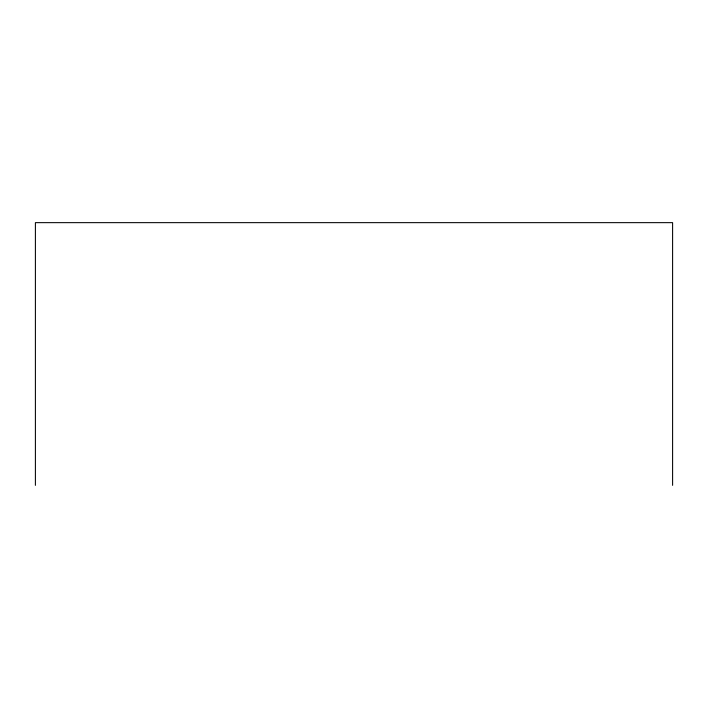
<?xml version="1.0" encoding="UTF-8"?>
<svg xmlns="http://www.w3.org/2000/svg" width="708" height="708" viewBox="0 0 708 708"><rect width="100%" height="100%" fill="white"/><g stroke="black" fill="none" stroke-linecap="round" stroke-linejoin="round"><path stroke-width="1.06" d="M672.6 485.352L672.6 222.648L35.4 222.648L35.4 485.352"/></g></svg>
